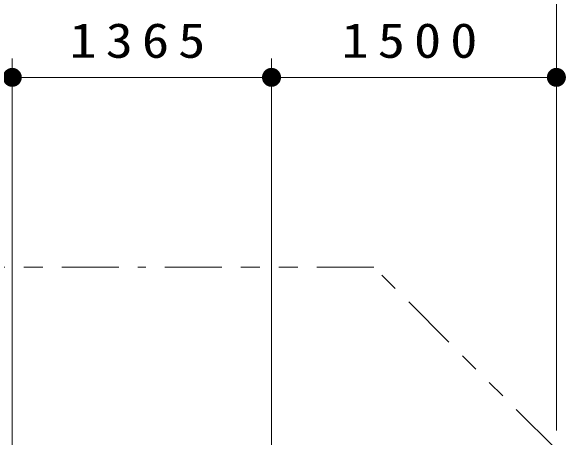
# Model space of a CAD drawing. Units: millimetres on the paper, with parts at other scales. Extents: x -365 to 0, y -26 to 257.
# Drawn here: x -65.05 to -35.83, y 207.61 to 230.1 of the extents above; entities that cross this region are included whole.
import ezdxf

# ---------------------------------------------------------------- set-up
doc = ezdxf.new("R2010")
doc.units = ezdxf.units.MM
doc.linetypes.add('USER3', pattern=[8, 3, -1, 1, -1, 1, -1])
doc.layers.add('LY_1', color=7, linetype='Continuous', lineweight=25)
doc.styles.add('ＭＳ ゴシック', font='')
doc.styles.get('ＭＳ ゴシック').set_extended_font_data('MS Gothic')

# ---------------------------------------------------------------- blocks, each defined once
blk = doc.blocks.new('filled_dot')
at = {"color": 0, "linetype": 'Continuous', "lineweight": -2, "const_width": 1.25}
blk.add_lwpolyline([(-0.625, 0, 1), (0.625, 0, 1)], format="xyb", close=True, dxfattribs=at)

msp = doc.modelspace()

# ---------------------------------------------------------------- linework, layer by layer
at = {"layer": 'LY_1', "lineweight": 13}
for p, q in [((-36.334, 227.607), (-36.334, 237.607)), ((-64.984, 199.504), (-64.984, 227.607)), ((-51.334, 199.504), (-51.334, 227.607)), ((-51.334, 199.504), (-51.334, 227.607)), ((-36.334, 207.996), (-36.334, 227.607)), ((-79.984, 226.607), (-64.984, 226.607)), ((-64.984, 226.607), (-51.334, 226.607)), ((-51.334, 226.607), (-36.334, 226.607))]:
    msp.add_line(p, q, dxfattribs=at)
at = {"layer": 'LY_1', "linetype": 'USER3', "lineweight": 13}
for p, q in [((-70.372, 216.607), (-58.159, 216.607)), ((-45.945, 216.607), (-58.159, 216.607)), ((-36.334, 206.996), (-45.945, 216.607))]:
    msp.add_line(p, q, dxfattribs=at)

# ---------------------------------------------------------------- block references
at = {"layer": 'LY_1', "lineweight": 13, "xscale": 0.4, "yscale": 0.4, "rotation": 180}
for p in [(-64.984, 226.607), (-51.334, 226.607), (-36.334, 226.607)]:
    msp.add_blockref('filled_dot', p, dxfattribs=at)
at = {"layer": 'LY_1', "lineweight": 13, "xscale": 0.4, "yscale": 0.4}
for p in [(-64.984, 226.607), (-51.334, 226.607)]:
    msp.add_blockref('filled_dot', p, dxfattribs=at)

# ---------------------------------------------------------------- texts
at = {"layer": 'LY_1', "char_height": 1.833, "attachment_point": 8, "style": 'ＭＳ ゴシック'}
for s, insert in [('\\T1.33;\\W1.15;1365', (-58.159, 227.607)), ('\\T1.33;\\W1.15;1500', (-43.834, 227.607))]:
    msp.add_mtext(s, dxfattribs=dict(at, insert=insert))

doc.saveas('drawing.dxf')
